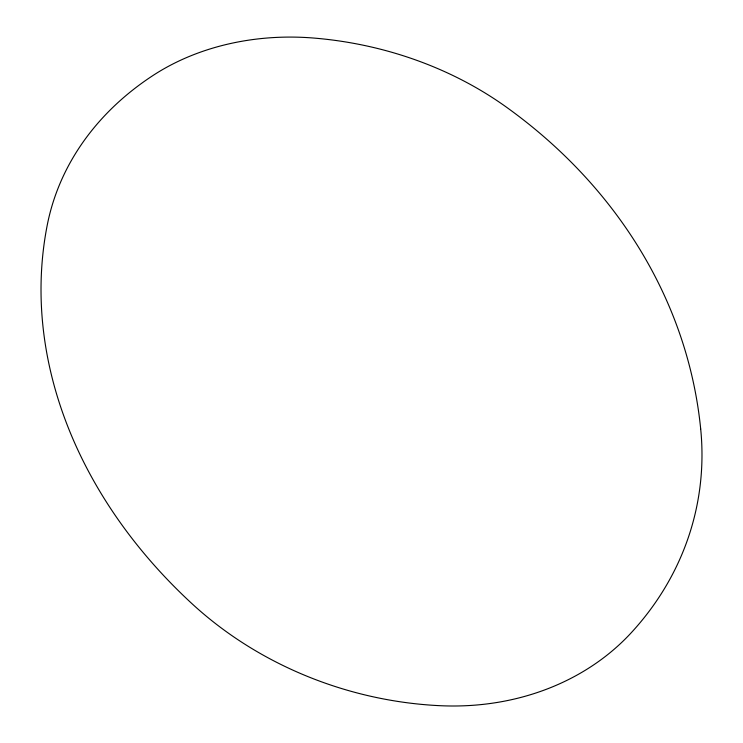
<?xml version="1.0" encoding="UTF-8"?>
<svg xmlns="http://www.w3.org/2000/svg" width="743" height="743" viewBox="0 0 743 743"><rect width="100%" height="100%" fill="white"/><g stroke="black" fill="none" stroke-linecap="round" stroke-linejoin="round"><path stroke-width="1.11" d="M700.695 428.999A558.132 479.755 -3.2 0 0 506.457 107.178A329.632 268.334 6.6 0 0 313.602 38.042A226.977 177.93 6.8 0 0 153.281 75.303A324.496 260.886 10 0 0 47.199 225.352A511.305 407.526 18.5 0 0 191.415 603.158A341.743 288.182 15.1 0 0 439.837 705.683A252.583 219.556 17.4 0 0 631.578 632.386A346.572 297.581 11.1 0 0 700.695 428.999"/></g></svg>
